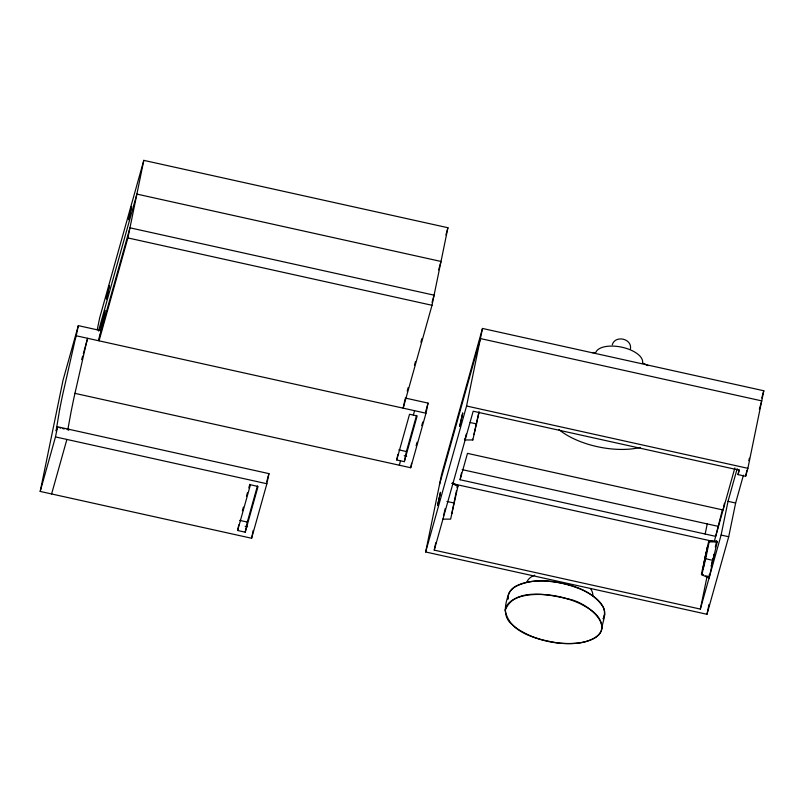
<?xml version="1.0" encoding="UTF-8"?>
<svg xmlns="http://www.w3.org/2000/svg" width="804" height="804" viewBox="0 0 804 804"><rect width="100%" height="100%" fill="white"/><g stroke="black" fill="none" stroke-linecap="round" stroke-linejoin="round"><path stroke-width="1.21" d="M505.224 610.206C509.073 633.512 538.921 639.843 558.72 643.089C570.76 644.185 583.804 644.054 594.608 637.944C597.935 635.934 600.92 632.899 601.764 628.989C602.357 621.824 607.1 613.975 603.181 607.01C590.628 587.995 565.373 582.488 544.037 580.94C534.278 580.749 523.957 581.593 515.324 586.578C512.017 588.608 509.012 591.633 508.178 595.543C504.731 605.241 502.902 617.472 512.158 624.537A49.215 23.025 11.6 0 0 517.304 628.738C535.183 640.507 557.453 645.26 578.649 643.009A49.215 23.025 11.6 0 0 585.654 641.632C622.487 631.311 587.794 601.955 568.187 599.02C549.363 594.468 514.389 587.081 505.224 610.206C506.299 602.256 514.57 598.266 521.515 596.387A49.215 23.025 11.6 0 1 528.509 595C545.765 593.02 563.473 596.226 579.292 603.271C589.091 608.166 601.844 615.361 601.945 627.813M507.997 596.719L508.017 599.131C507.364 593.875 510.912 589.181 515.253 586.629M630.457 348.785C632.135 338.534 615.15 334.836 612.276 344.765M711.48 565.554L711.409 566.177L711.681 565.493M711.309 565.664L711.269 566.217L711.46 565.714M59.677 409.347L56.099 430.924L56.803 429.336A37.095 1.085 -77.5 0 0 57.556 426.773L268.948 473.626L266.878 483.747L251.602 538.258L40.2 491.435L63.044 380.151L78.32 325.63L101.133 330.685M515.324 586.578C536.198 576.287 561.443 581.171 582.056 589.784C592.498 594.638 609.191 605.04 603.291 618.698M713.992 554.529L713.61 556.479M713.761 556.519L714.093 554.84M40.2 491.435L55.476 436.914L57.556 426.773M59.677 409.347A62.541 1.829 -77.5 0 1 62.491 395.528L74.933 340.695A37.205 1.085 -77.5 0 1 76.239 335.781L78.32 325.63M68.963 429.326L68.963 429.296A37.095 1.085 -77.5 0 1 68.682 430.281M97.224 329.801L99.696 317.761L143.805 160.368L447.928 227.733L432.009 305.289L403.176 408.171L405.025 399.176M99.636 330.615L105.284 310.455L99.053 340.806L127.886 237.924L143.805 160.368M237.622 530.489L250.436 484.772L258.044 486.46L245.23 532.178L237.622 530.489L238.778 524.871M245.23 532.178L247.3 522.057L257.421 485.968M251.602 538.258L253.21 530.389M396.734 459.968L409.548 414.251L417.145 415.929L404.332 461.657L396.734 459.968L397.89 454.35M404.332 461.657L406.412 451.536L416.532 415.437M74.822 393.337L410.703 467.737L411.628 463.235M410.703 467.737L425.989 413.216L428.06 403.106L405.256 398.05M743.419 475.204L735.63 503.013L728.705 536.74L706.977 614.286L425.658 551.976L441.587 474.41L482.49 328.454L763.8 390.764L747.881 468.32L745.65 476.28L738.042 474.601L739.037 469.777M737.178 468.682L728.022 501.334L721.108 535.052L700.354 609.08L434.25 550.137L435.758 542.78M425.658 551.976L466.561 406.01L482.49 328.454M442.682 519.133L450.632 519.133L457.948 486.219L457.546 485.405L452.371 483.003M722.464 509.455L715.681 536.358L460.089 479.747L461.466 473.003M478.903 412.191L473.918 434.562M464.421 439.064L464.863 439.959L472.812 439.959L479.154 411.869M705.168 534.037L707.249 523.917M701.43 573.955L708.756 541.052L716.706 541.042L717.148 541.946L709.088 578.136L701.832 574.77L701.43 573.955L703.49 574.89M701.832 574.77L705.691 558.72L709.158 541.866L708.756 541.052M700.354 609.08L707.158 575.976M709.088 578.136L709.118 574.92M724.454 503.234L723.067 509.987L467.476 453.366L460.089 479.747M706.977 614.286L708.987 604.477M745.65 476.28L746.886 470.26M748.866 460.622L749.358 458.22M711.992 562.096L712.113 561.514M604.719 614.326L603.211 618.859M713.238 558.227L712.806 560.217M713.339 558.489L712.012 564.257M712.686 558.901L712.836 558.227M712.495 561.554L711.932 563.916M443.527 515.605L445.225 508.54M465.144 438.783L466.28 434.08M456.994 487.696L457.546 485.405M715.289 546.931L716.706 541.042M713.55 555.202L713.781 554.318M81.666 359.609L82.671 356.051M83.335 353.68L87.646 338.273A37.205 1.085 -77.5 0 0 86.34 343.218L73.898 398.05A62.541 1.829 -77.5 0 0 71.074 411.879L67.807 429.708L67.094 429.547M51.607 493.957L66.883 439.446M98.5 331.057L136.881 194.086L441.004 261.451L438.642 269.873M98.47 340.172L129.957 227.813L434.08 295.168L432.06 302.394M242.396 510.751L243.411 507.143M246.446 496.309L247.461 492.701M248.808 487.887L249.813 484.279M266.626 481.918L268.948 473.626M445.908 234.949L447.928 227.733M407.216 391.046L408.201 387.538M414.452 365.237L415.467 361.609M420.884 342.263L421.899 338.635M399.307 465.204L400.533 460.813M413.346 415.085L414.583 410.693M416.1 445.768L417.105 442.21M421.748 425.617L422.743 422.06M425.738 411.397L428.06 403.106M439.507 484.531L480.41 338.564L761.72 400.874L759.358 409.326M434.25 550.137L473.184 411.216L739.288 470.159L738.042 474.601M714.203 541.635L734.856 467.948M761.77 398L763.8 390.764M709.158 541.866L717.148 541.946M470.199 422.542L476.682 423.919M446.934 501.485L454.491 503.083M127.886 237.924L432.009 305.289M466.561 406.01L747.881 468.32M76.239 335.781L425.989 413.216M728.022 501.334L735.63 503.013M398.814 449.848L406.412 451.536M404.221 455.717L406.673 456.26M462.159 469.626L717.761 526.248M721.108 535.052L728.705 536.74M453.004 483.777L712.977 541.363M56.401 427.185L57.828 427.497M59.968 427.969L60.682 428.13M62.823 428.602L64.24 428.924M55.476 436.914L266.878 483.747M239.703 520.379L247.3 522.057M245.14 526.248L247.582 526.791M705.691 558.72L713.339 560.488M705.55 575.835L708.646 577.242M451.768 483.405L457.948 486.219M472.41 439.145L472.812 439.959M456.441 490.802L451.737 513.736L451.456 513.183M640.346 447.406A56.994 26.663 11.6 0 1 558.85 429.517M591.995 352.594A58.431 27.346 11.6 0 1 595.764 352.564A23.969 11.216 11.6 0 1 622.085 347.248A23.969 11.216 11.6 0 1 642.527 362.926A58.431 27.346 11.6 0 1 647.974 365.629M526.861 582.377A33.657 15.748 11.6 0 1 534.76 575.161M590.679 588.9A33.657 15.748 11.6 0 1 592.809 595.402M106.389 298.807L109.344 285.631L106.429 298.907M128.57 219.643L131.534 206.457L128.57 219.643M437.547 505.455L440.502 492.279L437.587 505.555M459.737 426.291L462.692 413.105L459.737 426.291M705.018 557.353L702.937 569.373L707.641 546.439L705.018 557.353"/></g></svg>
